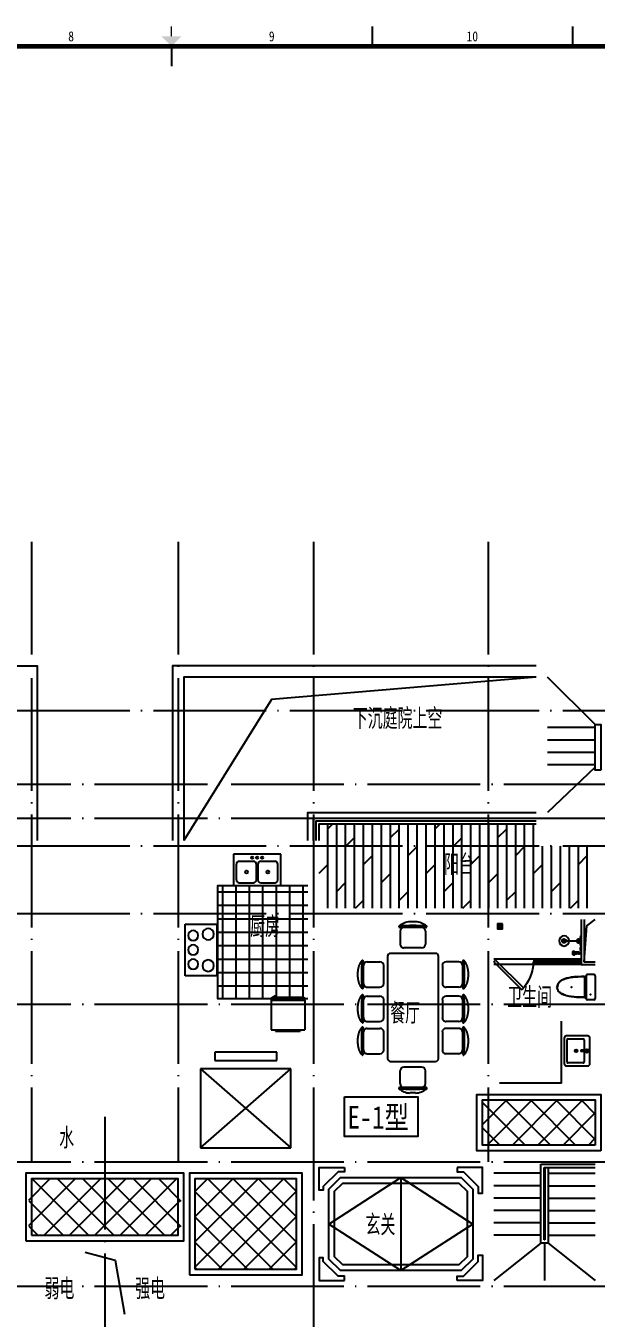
# Model space of a CAD drawing. Extents: x 921942 to 1159542, y -958603 to -790785.
# Drawn here: x 1127790 to 1137905, y -856001 to -833082 of the extents above; entities that cross this region are included whole.
import ezdxf
from ezdxf.enums import TextEntityAlignment as Align

# ---------------------------------------------------------------- set-up
doc = ezdxf.new("R2010")
doc.units = 0
doc.header["$LTSCALE"] = 1000
doc.header["$MEASUREMENT"] = 0
doc.linetypes.add('DOTE', pattern=[2.42, 2, -0.2, 0.02, -0.2])
doc.layers.get('0').update_dxf_attribs({"linetype": 'CONTINUOUS'})
for name, color, linetype in [('BALCONY', 6, 'CONTINUOUS'), ('DOTE', 1, 'DOTE'), ('PUB_TEXT', 7, 'CONTINUOUS'), ('STAIR', 2, 'CONTINUOUS'), ('TT', 7, 'CONTINUOUS'), ('WINDOW', 4, 'CONTINUOUS'), ('厨卫', 8, 'CONTINUOUS'), ('图框', 255, 'CONTINUOUS'), ('家具', 8, 'CONTINUOUS'), ('平面填充', 250, 'CONTINUOUS'), ('庭院', 94, 'CONTINUOUS'), ('管道', 8, 'CONTINUOUS'), ('造型墙', 55, 'CONTINUOUS'), ('阳台', 6, 'CONTINUOUS'), ('面积线', 3, 'CONTINUOUS')]:
    doc.layers.add(name, color=color, linetype=linetype)
doc.styles.get("Standard").update_dxf_attribs({"font": 'GBENOR', "bigfont": 'GBCBIG'})
doc.styles.add('TKZ1', font='SIMHEI.TTF', dxfattribs={"width": 0.7})
doc.styles.add('黑体', font='SIMHEI.TTF', dxfattribs={"width": 0.8})

# ---------------------------------------------------------------- blocks, each defined once
blk = doc.blocks.new('图框2')
at = {"layer": '图框', "color": 0}
for p, q in [((47838, 58900), (47838, 58400)), ((52875, 58900), (52875, 58400)), ((42800, 58400), (42800, 57900))]:
    blk.add_line(p, q, dxfattribs=at)
at = {"layer": '图框', "color": 0, "const_width": 30}
blk.add_lwpolyline([(42800, 58650), (42800, 58900)], dxfattribs=at)
at = {"layer": '图框', "color": 0, "const_width": 120}
blk.add_lwpolyline([(83100, 58400), (2500, 58400), (2500, 1000), (83100, 1000)], close=True, dxfattribs=at)
at = {"layer": '图框', "color": 0}
blk.add_solid([(42550, 58650), (43050, 58650), (42800, 58400)], dxfattribs=at)
at = {"layer": '图框', "color": 0, "style": 'TKZ1', "width": 0.85}
for s, p in [('8', (40281, 58650)), ('9', (45319, 58650)), ('10', (50356, 58650))]:
    blk.add_text(s, height=250, dxfattribs=at).set_placement(p, align=Align.MIDDLE)
blk = doc.blocks.new('asfdgfhgfh')
at = {"layer": '厨卫', "lineweight": -3}
for p, q in [((-222, -50), (-222, -125)), ((-222, -72), (-192, -72)), ((-192, -50), (-192, -125)), ((-12, -37), (-12, -27)), ((4, -42), (4, -315)), ((14, -315), (14, -42)), ((31, -37), (31, -27))]:
    blk.add_line(p, q, dxfattribs=at)
at = {"layer": '厨卫', "color": 8}
for p, q in [((-6, -37), (-6, -27)), ((24, -34), (24, -27))]:
    blk.add_line(p, q, dxfattribs=at)
at = {"layer": '厨卫', "lineweight": -3}
for points in [[(-195, -40), (-195, -12), (-219, -12), (-219, -40)], [(-1, -27), (-46, -27), (-76, -22), (-76, -12)], [(-76, -12), (94, -12), (94, -22), (64, -27), (19, -27)], [(-19, -61), (-29, -61), (-29, -57), (-19, -57)], [(4, -82), (-19, -82), (-19, -37), (-6, -37)], [(24, -37), (37, -37), (37, -82), (14, -82)], [(37, -57), (47, -57), (47, -61), (37, -61)]]:
    blk.add_lwpolyline(points, dxfattribs=at)
for points in [[(-162, -12), (-162, -22), (-106, -22), (-106, -12)], [(40, -12), (40, -22), (-22, -22), (-22, -12)]]:
    blk.add_lwpolyline(points, close=True, dxfattribs=at)
at = {"layer": '厨卫', "color": 8}
for points in [[(4, -62), (-6, -62), (-6, -34), (-1, -34)], [(19, -34), (24, -34), (24, -62), (14, -62)]]:
    blk.add_lwpolyline(points, dxfattribs=at)
blk.add_lwpolyline([(19, -22), (19, -42), (-1, -42), (-1, -22)], close=True, dxfattribs=at)
for centre, radius in [((-207, -50), 15), ((-207, -99), 15), ((9, -315), 5)]:
    blk.add_circle(centre, radius, dxfattribs=at)
at = {"layer": '厨卫', "lineweight": -3}
blk.add_circle((9, -315), 89.5, dxfattribs=at)
for centre, start, end in [((-239, -119), 286.4181, 340.3267), ((-175, -119), 199.6733, 253.5819)]:
    blk.add_arc(centre, 17.7, start, end, dxfattribs=at)
at = {"layer": '厨卫', "color": 8}
for centre, radius, start, end in [((-207, -50), 17, 133.3359, 208.0725), ((-207, -99), 17, 151.9275, 28.0725), ((-207, -50), 17, 331.9275, 46.6641), ((9, -315), 35, 98.2132, 81.7868), ((9, -315), 9, 123.749, 56.251)]:
    blk.add_arc(centre, radius, start, end, dxfattribs=at)
at = {"layer": '厨卫', "lineweight": -3, "extrusion": (0, 0, -1)}
for centre, major_axis, ratio, start_param, end_param in [((-207, -147), (33.6, 0), 0.612909, -0.37962, 3.521213), ((-207, -138), (31.4, 0), 0.47884, -1.072899, 4.214492)]:
    blk.add_ellipse(centre, major_axis=major_axis, ratio=ratio, start_param=start_param, end_param=end_param, dxfattribs=at)
blk = doc.blocks.new('aswfdgdfh')
at = {"layer": '厨卫'}
blk.add_lwpolyline([(43, -43), (43, 43), (-43, 43), (-43, -43)], close=True, dxfattribs=at)
at = {"layer": '厨卫', "color": 8}
for points in [[(-33, 0), (-33, 1), (-17, 1), (-17, 0)], [(-24, 23), (-22, 24), (-11, 13), (-13, 12)], [(0, 33), (1, 33), (1, 17), (0, 17)], [(23, 24), (24, 22), (13, 11), (12, 13)], [(33, 0), (33, -1), (17, -1), (17, 0)], [(-23, -24), (-24, -22), (-13, -11), (-12, -13)], [(0, -33), (-1, -33), (-1, -17), (0, -17)], [(24, -23), (22, -24), (11, -13), (13, -12)]]:
    blk.add_lwpolyline(points, close=True, dxfattribs=at)
blk.add_circle((0, 0), 36.6, dxfattribs=at)
blk = doc.blocks.new('DR2045')
at = {"color": 0, "linetype": 'ByBlock'}
for p, q in [((0, 0), (-1.06, -1.06)), ((0, 0), (16.97, -16.97)), ((-1.06, -1.06), (15.91, -18.03))]:
    blk.add_line(p, q, dxfattribs=at)
blk.add_arc((0, 0), 24, 270, 315, dxfattribs=at)
blk = doc.blocks.new('asfdgfh')
at = {"layer": '厨卫', "ltscale": 100}
for p, q in [((-266, -207, 0), (-266, -92, 0)), ((159, -67, 0), (-241, -67, 0)), ((145, -40, 0), (-228, -40, 0)), ((184, -207, 0), (184, -92, 0)), ((159, -232, 0), (-241, -232, 0))]:
    blk.add_line(p, q, dxfattribs=at)
for centre, radius, start, end in [((-241, -92, 0), 25, 90, 180), ((-241, -207, 0), 25, 180, 270), ((-261, -39, 0), 33.7, 303.6157, 10.847), ((178, -39, 0), 33.9, 169.3113, 235.1347), ((159, -92, 0), 25, 0, 90), ((159, -207, 0), 25, 270, 0)]:
    blk.add_arc(centre, radius, start, end, dxfattribs=at)
for points, knots in [([(-227, -33, 0), (-227, 85, 0), (-226, 243, 0), (-137, 424, 0), (-69, 441, 0), (-41, 448, 0)], [0, 0, 0, 0, 355.24272, 473.249847, 556.576042, 556.576042, 556.576042, 556.576042]), ([(-222, -41, 0), (-222, -2, 0), (-222, 29, 0), (-220, 90, 0), (-219, 121, 0), (-213, 182, 0), (-208, 213, 0), (-198, 258, 0), (-194, 273, 0), (-187, 296, 0), (-184, 303, 0), (-180, 315, 0), (-179, 319, 0), (-176, 326, 0), (-174, 330, 0), (-170, 341, 0), (-167, 348, 0), (-160, 363, 0), (-156, 369, 0), (-148, 382, 0), (-143, 389, 0), (-134, 400, 0), (-129, 405, 0), (-121, 412, 0), (-118, 414, 0), (-112, 418, 0), (-109, 420, 0), (-102, 423, 0), (-99, 425, 0), (-92, 428, 0), (-89, 429, 0), (-78, 433, 0), (-71, 435, 0), (-56, 440, 0), (-48, 441, 0), (-40, 443, 0)], [0, 0, 0, 0, 92.762674, 92.762674, 185.525347, 185.525347, 278.288021, 278.288021, 324.669358, 324.669358, 347.860026, 347.860026, 359.45536, 359.45536, 371.050694, 371.050694, 394.241363, 394.241363, 417.432031, 417.432031, 440.6227, 440.6227, 463.813368, 463.813368, 475.408702, 475.408702, 487.004036, 487.004036, 498.599371, 498.599371, 510.194705, 510.194705, 533.385373, 533.385373, 556.576042, 556.576042, 556.576042, 556.576042]), ([(140, -40, 0), (140, -2, 0), (139, 29, 0), (138, 90, 0), (136, 121, 0), (130, 182, 0), (125, 213, 0), (115, 258, 0), (111, 273, 0), (104, 296, 0), (101, 303, 0), (97, 315, 0), (96, 319, 0), (93, 326, 0), (92, 330, 0), (87, 341, 0), (84, 348, 0), (77, 363, 0), (73, 369, 0), (65, 382, 0), (61, 389, 0), (51, 400, 0), (46, 405, 0), (38, 412, 0), (35, 414, 0), (29, 418, 0), (26, 420, 0), (20, 423, 0), (16, 425, 0), (10, 428, 0), (6, 429, 0), (-4, 433, 0), (-12, 435, 0), (-27, 440, 0), (-35, 441, 0), (-43, 443, 0)], [0, 0, 0, 0, 92.762674, 92.762674, 185.525347, 185.525347, 278.288021, 278.288021, 324.669358, 324.669358, 347.860026, 347.860026, 359.45536, 359.45536, 371.050694, 371.050694, 394.241363, 394.241363, 417.432031, 417.432031, 440.6227, 440.6227, 463.813368, 463.813368, 475.408702, 475.408702, 487.004036, 487.004036, 498.599371, 498.599371, 510.194705, 510.194705, 533.385373, 533.385373, 556.576042, 556.576042, 556.576042, 556.576042]), ([(145, -33, 0), (144, 85, 0), (143, 243, 0), (54, 424, 0), (-13, 441, 0), (-41, 448, 0)], [0, 0, 0, 0, 355.24272, 473.249847, 556.576042, 556.576042, 556.576042, 556.576042])]:
    blk.add_open_spline(points, degree=3, knots=knots, dxfattribs=at)
at = {"layer": '厨卫'}
for p in [(-42, 189, 0), (-171, -149, 0)]:
    blk.add_point(p, dxfattribs=at)
blk = doc.blocks.new('dfdsf')
at = {"layer": '家具'}
for p, q in [((-6119, -27345), (-6119, -27726)), ((-5626, -27307), (-6081, -27307)), ((-5588, -27726), (-5588, -27345)), ((-6081, -27765), (-5626, -27765))]:
    blk.add_line(p, q, dxfattribs=at)
at = {"layer": '家具', "color": 8}
for p, q in [((-6068, -27695), (-6068, -27428)), ((-6049, -27409), (-5869, -27409)), ((-5872, -27364), (-5886, -27364)), ((-5867, -27351), (-5876, -27341)), ((-5867, -27377), (-5876, -27387)), ((-5870, -27392), (-5866, -27466)), ((-5866, -27466), (-5841, -27466)), ((-5854, -27345), (-5854, -27332)), ((-5854, -27383), (-5854, -27396)), ((-5837, -27392), (-5841, -27466)), ((-5831, -27341), (-5840, -27350)), ((-5831, -27387), (-5840, -27377)), ((-5838, -27409), (-5658, -27409)), ((-5835, -27364), (-5821, -27364)), ((-5639, -27428), (-5639, -27695)), ((-5658, -27714), (-6049, -27714))]:
    blk.add_line(p, q, dxfattribs=at)
for centre, radius in [((-5854, -27364), 32.3), ((-5854, -27364), 18.8), ((-5855, -27549), 25.4), ((-5855, -27549), 16)]:
    blk.add_circle(centre, radius, dxfattribs=at)
at = {"layer": '家具'}
for centre, start, end in [((-6081, -27345), 90, 180), ((-5626, -27345), 0, 90), ((-6081, -27726), 180, 270), ((-5626, -27726), 270, 0)]:
    blk.add_arc(centre, 38.1, start, end, dxfattribs=at)
at = {"layer": '家具', "color": 8}
for centre, start, end in [((-6049, -27428), 90, 180), ((-5658, -27428), 0, 90), ((-6049, -27695), 180, 270), ((-5658, -27695), 270, 0)]:
    blk.add_arc(centre, 19.1, start, end, dxfattribs=at)
blk = doc.blocks.new('A$C6F030B8F')
for p, q in [((93, 1709), (553, 1709)), ((98, 1641), (98, 1416)), ((273, 1809), (373, 1809)), ((548, 1641), (548, 1416)), ((701, 1709), (1161, 1709)), ((706, 1641), (706, 1416)), ((882, 1809), (981, 1809)), ((1156, 1641), (1156, 1416)), ((1274, 1709), (1734, 1709)), ((1279, 1641), (1279, 1416)), ((1454, 1809), (1553, 1809)), ((1729, 1641), (1729, 1416)), ((-50, 1229), (-50, 429)), ((1816, 1279), (0, 1279)), ((166, 1349), (481, 1349)), ((774, 1349), (1089, 1349)), ((1346, 1349), (1661, 1349)), ((1866, 429), (1866, 1229)), ((-510, 1055), (-510, 595)), ((-442, 1050), (-217, 1050)), ((-150, 982), (-150, 667)), ((1965, 982), (1965, 667)), ((2258, 1050), (2033, 1050)), ((2325, 1055), (2325, 595)), ((-610, 875), (-610, 775)), ((2425, 875), (2425, 775)), ((-442, 600), (-217, 600)), ((2258, 600), (2033, 600)), ((0, 379), (1816, 379)), ((98, 17), (98, 242)), ((481, 310), (166, 310)), ((548, 17), (548, 242)), ((706, 17), (706, 242)), ((1089, 310), (774, 310)), ((1156, 17), (1156, 242)), ((1279, 17), (1279, 242)), ((1661, 310), (1346, 310)), ((1729, 17), (1729, 242)), ((553, -50), (93, -50)), ((373, -150), (273, -150)), ((1161, -50), (701, -50)), ((981, -150), (882, -150)), ((1734, -50), (1274, -50)), ((1553, -150), (1454, -150))]:
    blk.add_line(p, q)
for centre, radius, start, end in [((84, 1725), 10, 130.7265, 202.67), ((93, 1729), 20, 202.67, 270), ((283, 1493), 316, 91.7651, 130.7265), ((323, -969), 2713, 84.8023, 95.1977), ((166, 1641), 67.5, 90, 180), ((363, 1493), 316, 49.2735, 88.2349), ((481, 1641), 67.5, 0, 90), ((553, 1729), 20, 270, 337.33), ((562, 1725), 10, 337.33, 49.2735), ((692, 1725), 10, 130.7265, 202.67), ((701, 1729), 20, 202.67, 270), ((892, 1493), 316, 91.7651, 130.7265), ((931, -969), 2713, 84.8023, 95.1977), ((774, 1641), 67.5, 90, 180), ((971, 1493), 316, 49.2735, 88.2349), ((1089, 1641), 67.5, 0, 90), ((1161, 1729), 20, 270, 337.33), ((1171, 1725), 10, 337.33, 49.2735), ((1265, 1725), 10, 130.7265, 202.67), ((1274, 1729), 20, 202.67, 270), ((1464, 1493), 316, 91.7651, 130.7265), ((1504, -969), 2713, 84.8023, 95.1977), ((1346, 1641), 67.5, 90, 180), ((1544, 1493), 316, 49.2735, 88.2349), ((1661, 1641), 67.5, 0, 90), ((1734, 1729), 20, 270, 337.33), ((1743, 1725), 10, 337.33, 49.2735), ((166, 1416), 67.5, 180, 270), ((481, 1416), 67.5, 270, 0), ((774, 1416), 67.5, 180, 270), ((1089, 1416), 67.5, 270, 0), ((1346, 1416), 67.5, 180, 270), ((1661, 1416), 67.5, 270, 0), ((0, 1229), 50, 90, 180), ((1816, 1229), 50, 0, 90), ((-294, 865), 316, 139.2735, 178.2349), ((2168, 825), 2713, 174.8023, 185.1977), ((-526, 1064), 10, 67.33, 139.2735), ((-530, 1055), 20, 0, 67.33), ((-442, 982), 67.5, 90, 180), ((-217, 982), 67.5, 0, 90), ((2033, 982), 67.5, 90, 180), ((2258, 982), 67.5, 0, 90), ((2345, 1055), 20, 112.67, 180), ((2341, 1064), 10, 40.7265, 112.67), ((2110, 865), 316, 1.7651, 40.7265), ((-353, 825), 2713, 354.8023, 5.1977), ((-294, 785), 316, 181.7651, 220.7265), ((2110, 785), 316, 319.2735, 358.2349), ((-526, 586), 10, 220.7265, 292.67), ((-530, 595), 20, 292.67, 0), ((-442, 667), 67.5, 180, 270), ((-217, 667), 67.5, 270, 0), ((2033, 667), 67.5, 180, 270), ((2258, 667), 67.5, 270, 0), ((2345, 595), 20, 180, 247.33), ((2341, 586), 10, 247.33, 319.2735), ((0, 429), 50, 180, 270), ((166, 242), 67.5, 90, 180), ((481, 242), 67.5, 0, 90), ((774, 242), 67.5, 90, 180), ((1089, 242), 67.5, 0, 90), ((1346, 242), 67.5, 90, 180), ((1661, 242), 67.5, 0, 90), ((1816, 429), 50, 270, 0), ((166, 17), 67.5, 180, 270), ((481, 17), 67.5, 270, 0), ((774, 17), 67.5, 180, 270), ((1089, 17), 67.5, 270, 0), ((1346, 17), 67.5, 180, 270), ((1661, 17), 67.5, 270, 0), ((84, -66), 10, 157.33, 229.2735), ((93, -70), 20, 90, 157.33), ((283, 165), 316, 229.2735, 268.2349), ((323, 2628), 2713, 264.8023, 275.1977), ((363, 165), 316, 271.7651, 310.7265), ((553, -70), 20, 22.67, 90), ((562, -66), 10, 310.7265, 22.67), ((692, -66), 10, 157.33, 229.2735), ((701, -70), 20, 90, 157.33), ((892, 165), 316, 229.2735, 268.2349), ((931, 2628), 2713, 264.8023, 275.1977), ((971, 165), 316, 271.7651, 310.7265), ((1161, -70), 20, 22.67, 90), ((1171, -66), 10, 310.7265, 22.67), ((1274, -70), 20, 90, 157.33), ((1265, -66), 10, 157.33, 229.2735), ((1464, 165), 316, 229.2735, 268.2349), ((1504, 2628), 2713, 264.8023, 275.1977), ((1544, 165), 316, 271.7651, 310.7265), ((1734, -70), 20, 22.67, 90), ((1743, -66), 10, 310.7265, 22.67)]:
    blk.add_arc(centre, radius, start, end)
blk = doc.blocks.new('aswqdfrsgfh')
at = {"layer": '厨卫', "linetype": 'ByBlock'}
for p, q in [((-513, 299), (-513, -260)), ((401, 299), (-513, 299)), ((401, -260), (401, 299)), ((-513, -260), (401, -260))]:
    blk.add_line(p, q, dxfattribs=at)
for centre, radius in [((-310, 159), 88.9), ((-56, 159), 88.9), ((198, 159), 88.9), ((-336, -108), 102), ((223, -108), 102)]:
    blk.add_circle(centre, radius, dxfattribs=at)
blk = doc.blocks.new('wasfsdgdfh')
at = {"layer": '厨卫', "linetype": 'ByBlock'}
for p, q in [((-317, 406), (241, 406)), ((-317, -432), (-317, 406)), ((-190, 51), (-190, 305)), ((-140, 356), (140, 356)), ((190, 305), (190, 51)), ((241, 406), (241, -432)), ((140, 0), (-140, 0)), ((-190, -330), (-190, -76)), ((-140, -25), (140, -25)), ((190, -76), (190, -330)), ((241, -432), (-317, -432)), ((140, -381), (-140, -381))]:
    blk.add_line(p, q, dxfattribs=at)
at = {"layer": '厨卫', "linetype": 'ByBlock', "extrusion": (0, 0, -1)}
for centre, major_axis, start_param, end_param in [((-140, 305), (0.1, 50.8), 4.711206, 6.282002), ((140, 305), (-0.1, 50.8), 0.001187, 1.571983), ((-254, 76), (-13.5, 13.5), 3.926991, 10.210176), ((-254, -13), (-13.5, 13.5), 3.926991, 10.210176), ((-140, 51), (-0.1, 50.8), 3.142779, 4.713576), ((0, 178), (-18, 18), 3.926991, 10.210176), ((140, 51), (0.1, 50.8), 1.569613, 3.140409), ((-254, -102), (-13.5, 13.5), 3.926991, 10.210176), ((-140, -76), (0.1, 50.8), 4.711206, 6.282002), ((0, -203), (-18, 18), 3.926991, 10.210176), ((140, -76), (-0.1, 50.8), 0.001187, 1.571983), ((-140, -330), (-0.1, 50.8), 3.142779, 4.713576), ((140, -330), (0.1, 50.8), 1.569613, 3.140409)]:
    blk.add_ellipse(centre, major_axis=major_axis, ratio=1, start_param=start_param, end_param=end_param, dxfattribs=at)
blk = doc.blocks.new('A$C0C200289')
at = {"layer": '家具'}
for p, q in [((-150, 72), (-150, 597)), ((600, 597), (-150, 597)), ((500, 623), (-48, 623)), ((-48, 613), (-48, 623)), ((500, 613), (-48, 613)), ((500, 613), (500, 623)), ((600, 72), (600, 597)), ((-144, 72), (-150, 72)), ((-150, 53), (-150, 62)), ((-144, 62), (-150, 62)), ((-144, 62), (-144, 72)), ((568, 22), (-118, 22)), ((499, 22), (499, 0)), ((535, 22), (535, 0)), ((594, 62), (594, 72)), ((594, 72), (600, 72)), ((594, 62), (600, 62)), ((600, 53), (600, 62)), ((499, 0), (535, 0))]:
    blk.add_line(p, q, dxfattribs=at)
at = {"layer": '家具', "color": 251}
for p, q in [((594, 72), (-144, 72)), ((594, 62), (-144, 62))]:
    blk.add_line(p, q, dxfattribs=at)
at = {"layer": '家具'}
for centre, start, end in [((-118, 53), 180, 270), ((568, 53), 270, 0)]:
    blk.add_arc(centre, 31.5, start, end, dxfattribs=at)

msp = doc.modelspace()

# ---------------------------------------------------------------- hatches: boundary and pattern name
at = {"layer": '平面填充'}
h = msp.add_hatch(dxfattribs=at)
h.set_pattern_fill('DOLMIT', color=256, scale=200, angle=90, style=0)
h.set_pattern_definition([(90, (2421545.9, 47384.81), (158.748412, 1e-14), []), (45, (2421545.9, 47384.8), (317.49661, -317.49661), [224.50425, -449.008])])
h.paths.add_polyline_path([(1135990, -847632), (1137890, -847632), (1137890, -848732), (1137440, -848732), (1136540, -848732), (1135990, -848732)])
h.paths.add_polyline_path([(1132990, -847632), (1135990, -847632), (1135990, -848732), (1135640, -848732), (1133240, -848732), (1132990, -848732)])
h.paths.add_polyline_path([(1132990, -847232), (1135990, -847232), (1135990, -847632), (1132990, -847632), (1132990, -847532)])
h.paths.add_polyline_path([(1135990, -847232), (1136840, -847232), (1136840, -847632), (1135990, -847632)])
h.paths.add_polyline_path([(1137611, -848052), (1137274, -848052), (1137274, -847610), (1137611, -847610)], flags=9)
h.paths.add_polyline_path([(1135807, -848267), (1135163, -848267), (1135163, -847708), (1135807, -847708)], flags=24)
h = msp.add_hatch(dxfattribs=at)
h.set_pattern_fill('NET', color=256, scale=75, style=0)
h.set_pattern_definition([(0, (-163166, 47384.81), (0, 238.125), []), (90, (-163166, 47384.81), (-238.125, 1e-14), [])])
edge = h.paths.add_edge_path()
edge.add_line((1132790, -849132), (1132790, -848832))
edge.add_line((1132790, -848832), (1131190, -848832))
edge.add_line((1131190, -848832), (1131190, -850332))
edge.add_line((1131190, -850332), (1132141, -850332))
edge.add_ellipse((1132164, -850342), major_axis=(0, 31.5), ratio=0.8, start_angle=0, end_angle=70.2864, ccw=False)
edge.add_line((1132164, -850311), (1132191, -850311))
edge.add_line((1132191, -850311), (1132191, -850289))
edge.add_line((1132191, -850289), (1132220, -850289))
edge.add_line((1132220, -850289), (1132220, -850311))
edge.add_line((1132220, -850311), (1132714, -850311))
edge.add_ellipse((1132714, -850342), major_axis=(0, 31.5), ratio=0.8, start_angle=289.7136, end_angle=360, ccw=False)
edge.add_line((1132738, -850332), (1132790, -850332))
edge.add_line((1132790, -850332), (1132790, -850132))
edge.add_line((1132790, -850132), (1132790, -849132))
h.paths.add_polyline_path([(1132790, -848332), (1131190, -848332), (1131190, -848832), (1132790, -848832)])
h.paths.add_polyline_path([(1131691, -849355), (1132370, -849355), (1132370, -848814), (1131691, -848814)], flags=9)
h = msp.add_hatch(dxfattribs=at)
h.set_pattern_fill('NET', color=256, scale=100, angle=45, style=0)
h.set_pattern_definition([(135, (1962940.13, -78498.5), (224.5064, 224.5064), []), (45, (1962940.13, -78498.5), (224.5064, -224.5064), [])])
h.paths.add_polyline_path([(1137890, -852932), (1135890, -852932), (1135890, -852132), (1137890, -852132)])
h = msp.add_hatch(dxfattribs=at)
h.set_pattern_fill('NET', color=256, scale=100, angle=45, style=0)
h.set_pattern_definition([(45, (295589.77, -120452.85), (-224.5064, 224.5064), []), (135, (295589.77, -120452.85), (-224.5064, -224.5064), [])])
h.paths.add_polyline_path([(1127840, -854532), (1130540, -854532), (1130540, -853532), (1127840, -853532)])
h = msp.add_hatch(dxfattribs=at)
h.set_pattern_fill('NET', color=256, scale=100, angle=45, style=0)
h.set_pattern_definition([(135, (1793307.36, -282833.86), (224.5064, 224.5064), []), (45, (1793307.36, -282833.86), (224.5064, -224.5064), [])])
h.paths.add_polyline_path([(1130790, -855132), (1132590, -855132), (1132590, -853532), (1130790, -853532)])

# ---------------------------------------------------------------- linework, layer by layer
at = {"layer": 'BALCONY', "color": 8}
for points in [[(1132790, -847532), (1132790, -847032), (1136840, -847032)], [(1132990, -847532), (1132990, -847232), (1136840, -847232)]]:
    msp.add_lwpolyline(points, dxfattribs=at)
at = {"layer": 'BALCONY'}
for points in [[(1132890, -847532), (1132890, -847132), (1136840, -847132)], [(1132940, -847532), (1132940, -847182), (1136840, -847182)]]:
    msp.add_lwpolyline(points, dxfattribs=at)
at = {"layer": 'DOTE', "linetype": 'DOTE'}
for p, q in [((1127890, -842232), (1127890, -853232)), ((1130490, -842232), (1130490, -853232)), ((1132890, -842232), (1132890, -866632)), ((1135990, -842232), (1135990, -853232)), ((1144152, -845232), (1114490, -845232)), ((1114490, -846532), (1144152, -846532)), ((1114490, -847132), (1144152, -847132)), ((1144152, -847632), (1114490, -847632)), ((1144152, -848832), (1114490, -848832)), ((1114490, -850432), (1144152, -850432)), ((1129190, -852432), (1129190, -866632)), ((1114490, -853232), (1144152, -853232)), ((1114490, -855432), (1144152, -855432))]:
    msp.add_line(p, q, dxfattribs=at)
at = {"layer": 'PUB_TEXT'}
msp.add_lwpolyline([(1133441, -852078), (1134741, -852078), (1134741, -852778), (1133441, -852778)], close=True, dxfattribs=at)
at = {"layer": 'STAIR'}
for p, q in [((1137890, -845472), (1137040, -844632)), ((1137040, -845522), (1137890, -845522)), ((1137040, -845742), (1137890, -845742)), ((1137040, -845962), (1137890, -845962)), ((1137040, -846182), (1137890, -846182)), ((1137890, -846232), (1137040, -847032)), ((1131140, -851282), (1131140, -851432)), ((1132240, -851282), (1131140, -851282)), ((1131140, -851432), (1132240, -851432)), ((1132240, -851432), (1132240, -851282)), ((1132240, -851432), (1132240, -851282)), ((1130890, -851582), (1130890, -852982)), ((1132490, -851582), (1130890, -851582)), ((1130890, -851582), (1132490, -852982)), ((1130890, -852982), (1132490, -851582)), ((1132490, -852982), (1132490, -851582)), ((1132490, -852982), (1132490, -851582)), ((1130890, -852982), (1132490, -852982)), ((1136925, -853432), (1136090, -853432)), ((1137055, -853432), (1137890, -853432)), ((1136925, -853652), (1136090, -853652)), ((1137055, -853652), (1137890, -853652)), ((1136925, -853872), (1136090, -853872)), ((1137055, -853872), (1137890, -853872)), ((1136925, -854092), (1136090, -854092)), ((1137055, -854092), (1137890, -854092)), ((1136925, -854312), (1136090, -854312)), ((1137055, -854312), (1137890, -854312)), ((1136925, -854532), (1136090, -854532)), ((1137055, -854532), (1137890, -854532)), ((1136925, -854672), (1136090, -855332)), ((1136990, -854672), (1136990, -855332)), ((1137055, -854672), (1137890, -855332))]:
    msp.add_line(p, q, dxfattribs=at)
at = {"layer": 'WINDOW'}
msp.add_line((1137290, -851832), (1136190, -851832), dxfattribs=at)
at = {"layer": '厨卫', "color": 3}
for p, q in [((1137640, -849632), (1136090, -849632)), ((1137640, -849732), (1136090, -849732))]:
    msp.add_line(p, q, dxfattribs=at)
at = {"layer": '厨卫', "linetype": 'ByBlock'}
for p, q in [((1136790, -849667), (1137640, -849667)), ((1136790, -849697), (1137640, -849697))]:
    msp.add_line(p, q, dxfattribs=at)
at = {"layer": '厨卫'}
msp.add_line((1137290, -851832), (1137290, -850732), dxfattribs=at)
msp.add_lwpolyline([(1132790, -848332), (1131190, -848332), (1131190, -850332), (1132790, -850332)], dxfattribs=at)
at = {"layer": '家具'}
msp.add_lwpolyline([(1128840, -854832), (1129377, -854971), (1129540, -855932)], dxfattribs=at)
at = {"layer": '平面填充'}
msp.add_line((1134440, -853507), (1134440, -855157), dxfattribs=at)
for points in [[(1137990, -853032), (1135790, -853032), (1135790, -852032), (1137990, -852032)], [(1137890, -852932), (1135890, -852932), (1135890, -852132), (1137890, -852132)], [(1127790, -854632), (1130590, -854632), (1130590, -853432), (1127790, -853432)], [(1130690, -855232), (1132690, -855232), (1132690, -853432), (1130690, -853432)], [(1133165, -854953), (1133165, -853711), (1133369, -853507), (1135511, -853507), (1135715, -853711), (1135715, -854953), (1135511, -855157), (1133369, -855157)], [(1134440, -853507), (1135715, -854332), (1134440, -855157), (1133165, -854332)], [(1127890, -854532), (1130490, -854532), (1130490, -853532), (1127890, -853532)], [(1130790, -855132), (1132590, -855132), (1132590, -853532), (1130790, -853532)], [(1133265, -854911), (1133265, -853752), (1133410, -853607), (1135470, -853607), (1135615, -853752), (1135615, -854911), (1135470, -855057), (1133410, -855057)]]:
    msp.add_lwpolyline(points, close=True, dxfattribs=at)
at = {"layer": '庭院'}
for points in [[(1121540, -844432), (1127990, -844432), (1127990, -847532)], [(1136840, -844432), (1130390, -844432), (1130390, -847532)], [(1136840, -844632), (1130590, -844632), (1130590, -847532)]]:
    msp.add_lwpolyline(points, dxfattribs=at)
at = {"layer": '管道'}
for points in [[(1137640, -848932), (1137640, -849732), (1137890, -849732)], [(1137690, -848932), (1137690, -849682), (1137890, -849682)], [(1137690, -849682), (1137737, -849042), (1137890, -848932)]]:
    msp.add_lwpolyline(points, dxfattribs=at)
at = {"layer": '造型墙'}
for points in [[(1133440, -853332), (1133440, -853407), (1133327, -853407), (1133065, -853669), (1133065, -853732), (1132990, -853732), (1132990, -853332), (1133440, -853332)], [(1135440, -853332), (1135440, -853407), (1135552, -853407), (1135815, -853669), (1135815, -853782), (1135890, -853782), (1135890, -853332), (1135440, -853332)], [(1135440, -855332), (1135440, -855257), (1135552, -855257), (1135815, -854994), (1135815, -854882), (1135890, -854882), (1135890, -855332), (1135440, -855332)], [(1133440, -855332), (1133440, -855257), (1133327, -855257), (1133065, -854994), (1133065, -854932), (1132990, -854932), (1132990, -855332), (1133440, -855332)]]:
    msp.add_lwpolyline(points, dxfattribs=at)
at = {"layer": '阳台', "color": 8}
msp.add_lwpolyline([(1136840, -844632), (1132144, -845029), (1130590, -847532)], dxfattribs=at)
at = {"layer": '面积线'}
for p, q in [((1136925, -853272), (1137890, -853272)), ((1136925, -854672), (1136925, -853272)), ((1136985, -853332), (1137890, -853332)), ((1136985, -854612), (1136985, -853332)), ((1136990, -854532), (1136990, -853432)), ((1136995, -853332), (1136995, -854612)), ((1137055, -853332), (1137055, -854672)), ((1136990, -853652), (1136985, -853652)), ((1136990, -853572), (1136990, -854312)), ((1136990, -853652), (1136995, -853652)), ((1136990, -853872), (1136985, -853872)), ((1136990, -853872), (1136995, -853872)), ((1136990, -854092), (1136985, -854092)), ((1136990, -854092), (1136995, -854092)), ((1136990, -854312), (1136985, -854312)), ((1136990, -854312), (1136995, -854312)), ((1136990, -854532), (1136985, -854532)), ((1136995, -854612), (1136985, -854612)), ((1137055, -854672), (1136925, -854672))]:
    msp.add_line(p, q, dxfattribs=at)
msp.add_lwpolyline([(1137990, -846282), (1137890, -846282), (1137890, -845472), (1137990, -845472), (1137990, -846282)], dxfattribs=at)

# ---------------------------------------------------------------- block references
at = {"layer": '厨卫', "xscale": -1}
for name, p, rotation in [('wasfsdgdfh', (1131879, -848090), 90), ('aswqdfrsgfh', (1130917, -849527), 90), ('asfdgfhgfh', (1137651, -849321), 270)]:
    msp.add_blockref(name, p, dxfattribs=dict(at, rotation=rotation))
at = {"layer": '厨卫', "rotation": 90}
for name, p in [('aswfdgdfh', (1136200, -849052)), ('asfdgfh', (1137658, -850089, 0))]:
    msp.add_blockref(name, p, dxfattribs=at)
at = {"layer": '厨卫', "linetype": 'ByBlock', "xscale": -29.16666666674428, "yscale": 29.16666666674428, "zscale": 29.16666666670181, "rotation": 90}
msp.add_blockref('DR2045', (1136090, -849682), dxfattribs=at)
at = {"layer": '图框', "color": 0, "linetype": 'ByBlock', "xscale": 0.7063020216301084, "yscale": 0.7063020213972777, "zscale": 0.7063020214030876}
msp.add_blockref('图框2', (1100142, -874694), dxfattribs=at)
at = {"layer": '家具'}
for name, p, rotation in [('A$C6F030B8F', (1133828, -849583), 270), ('dfdsf', (1165102, -857115), 269.9999999466392)]:
    msp.add_blockref(name, p, dxfattribs=dict(at, rotation=rotation))
at = {"layer": '家具', "xscale": 0.8000000002793968, "rotation": 180}
msp.add_blockref('A$C0C200289', (1132619, -850289), dxfattribs=at)

# ---------------------------------------------------------------- texts
at = {"layer": 'PUB_TEXT', "style": '黑体', "width": 0.8}
msp.add_text('E-1型', height=400, dxfattribs=at).set_placement((1133496, -852639))
at = {"layer": 'TT', "color": 0, "linetype": 'Continuous'}
for s, height, p in [('下沉庭院上空', 367.5, (1133589, -845554)), ('阳台', 367.5, (1135207, -848145)), ('厨房', 367.5, (1131769, -849245)), ('卫生间', 367.5, (1136328, -850500)), ('餐厅', 367.5, (1134254, -850779)), ('水', 368, (1128381, -852993)), ('玄关', 367.5, (1133815, -854534)), ('弱电', 367.5, (1128122, -855667)), ('强电', 367.5, (1129730, -855667))]:
    msp.add_text(s, height=height, dxfattribs=at).set_placement(p)

doc.saveas('drawing.dxf')
